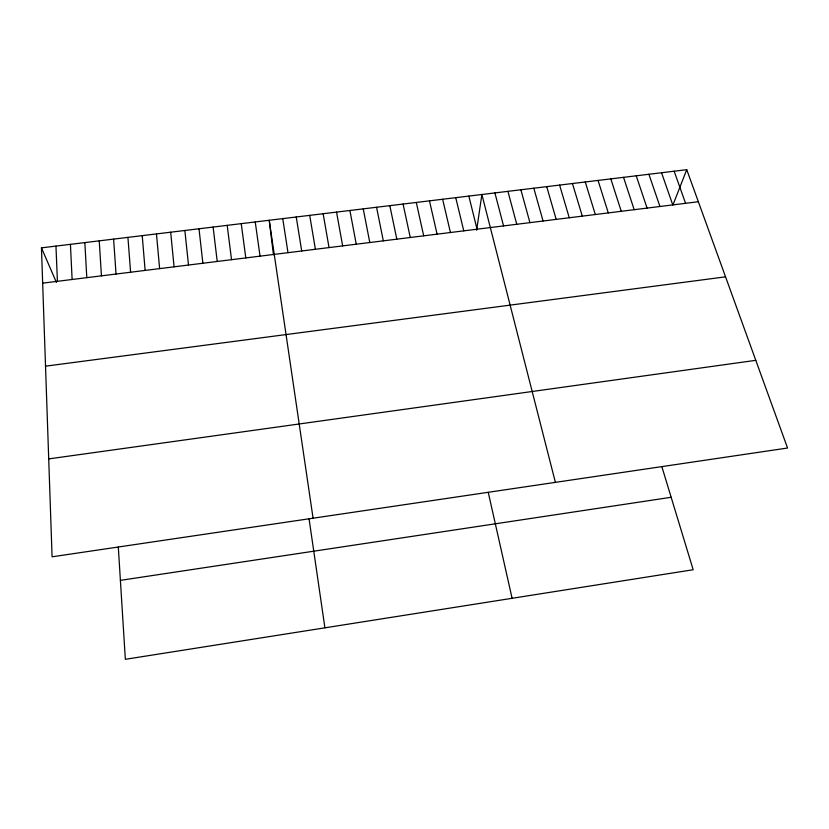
<?xml version="1.0" encoding="UTF-8"?>
<svg xmlns="http://www.w3.org/2000/svg" width="829" height="829" viewBox="0 0 829 829"><rect width="100%" height="100%" fill="white"/><g stroke="black" fill="none" stroke-linecap="round" stroke-linejoin="round"><path stroke-width="1.24" d="M476.634 230.234L481.887 194.504L555.389 482.364M673.024 204.773L686.744 169.686L41.45 247.85L52.082 556.808L787.55 448.023L686.744 169.686M120.392 580.362L671.169 497.286M48.714 458.903L755.789 360.325M45.522 366.169L725.551 276.834M42.662 283.145L698.35 201.727M41.45 247.85L56.434 282.451M674.164 171.22L685.573 203.312M661.552 172.743L672.775 204.898M648.91 174.277L659.936 206.494M636.237 175.81L647.076 208.089M623.543 177.344L634.185 209.696M610.818 178.888L621.253 211.291M598.051 180.432L608.299 212.908M585.264 181.986L595.315 214.514M661.863 466.686L693.179 569.73L125.345 659.314L118.309 547.088M572.445 183.53L582.3 216.131M559.606 185.095L569.254 217.758M546.726 186.649L556.176 219.374M533.814 188.214L543.068 221.001M520.881 189.779L529.928 222.638M507.918 191.354L516.757 224.276M494.913 192.929L503.555 225.913M468.831 196.09L477.058 229.198M455.743 197.675L463.763 230.856M442.624 199.261L450.437 232.503M429.474 200.856L437.08 234.172M488.25 492.364L512.094 598.3M416.293 202.452L423.692 235.83M403.07 204.048L410.262 237.498M389.827 205.654L396.811 239.166M376.553 207.26L383.319 240.845M363.247 208.877L369.796 242.524M349.911 210.493L356.242 244.203M336.543 212.11L342.657 245.892M323.144 213.737L329.04 247.581M309.704 215.364L315.393 249.28M296.243 216.991L301.704 250.98M282.741 218.628L287.995 252.679M313.072 518.198L269.218 220.265L273.456 254.752M309.062 518.871L324.906 627.833M255.239 221.954L260.037 256.151M241.239 223.654L245.798 257.923M227.198 225.353L231.529 259.695M213.115 227.063L217.219 261.467M199.001 228.763L202.877 263.249M184.857 230.483L188.494 265.042M170.681 232.203L174.069 266.824M156.463 233.923L159.624 268.627M142.215 235.643L145.127 270.42M127.925 237.374L130.599 272.223M113.604 239.115L116.039 274.036M99.242 240.856L101.439 275.85M84.848 242.596L86.796 277.663M70.424 244.348L72.123 279.487M55.957 246.099L57.419 281.311"/></g></svg>
